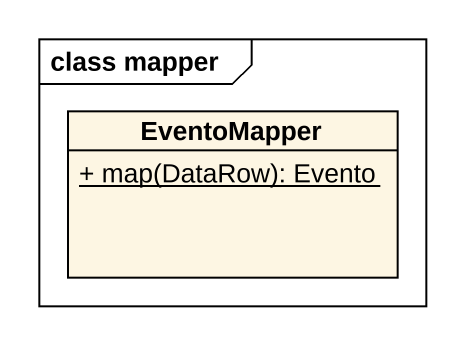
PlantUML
@startuml
mainframe class mapper
hide circle
hide empty members
skinparam classAttributeIconSize 0
class EventoMapper {
  {static} + map(DataRow): Evento
}
@enduml
